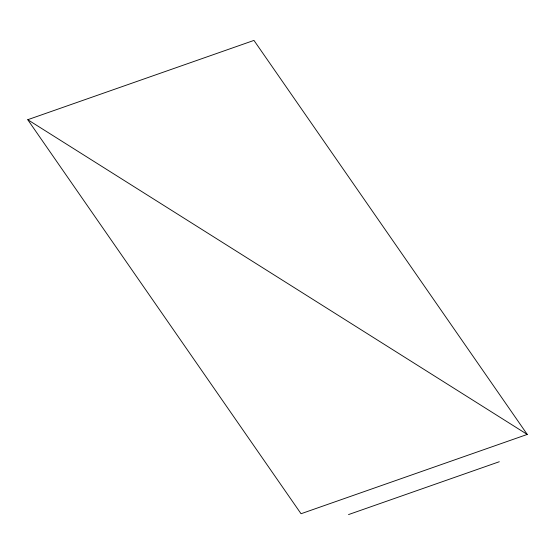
<?xml version="1.0" encoding="UTF-8"?>
<svg xmlns="http://www.w3.org/2000/svg" width="555" height="555" viewBox="0 0 555 555"><rect width="100%" height="100%" fill="white"/><g stroke="black" fill="none" stroke-linecap="round" stroke-linejoin="round"><path stroke-width="0.83" d="M27.75 119.707L253.961 40.411L527.25 434.433L301.039 513.736L27.75 119.707L527.25 434.433M348.505 514.589L499.306 461.725"/></g></svg>
